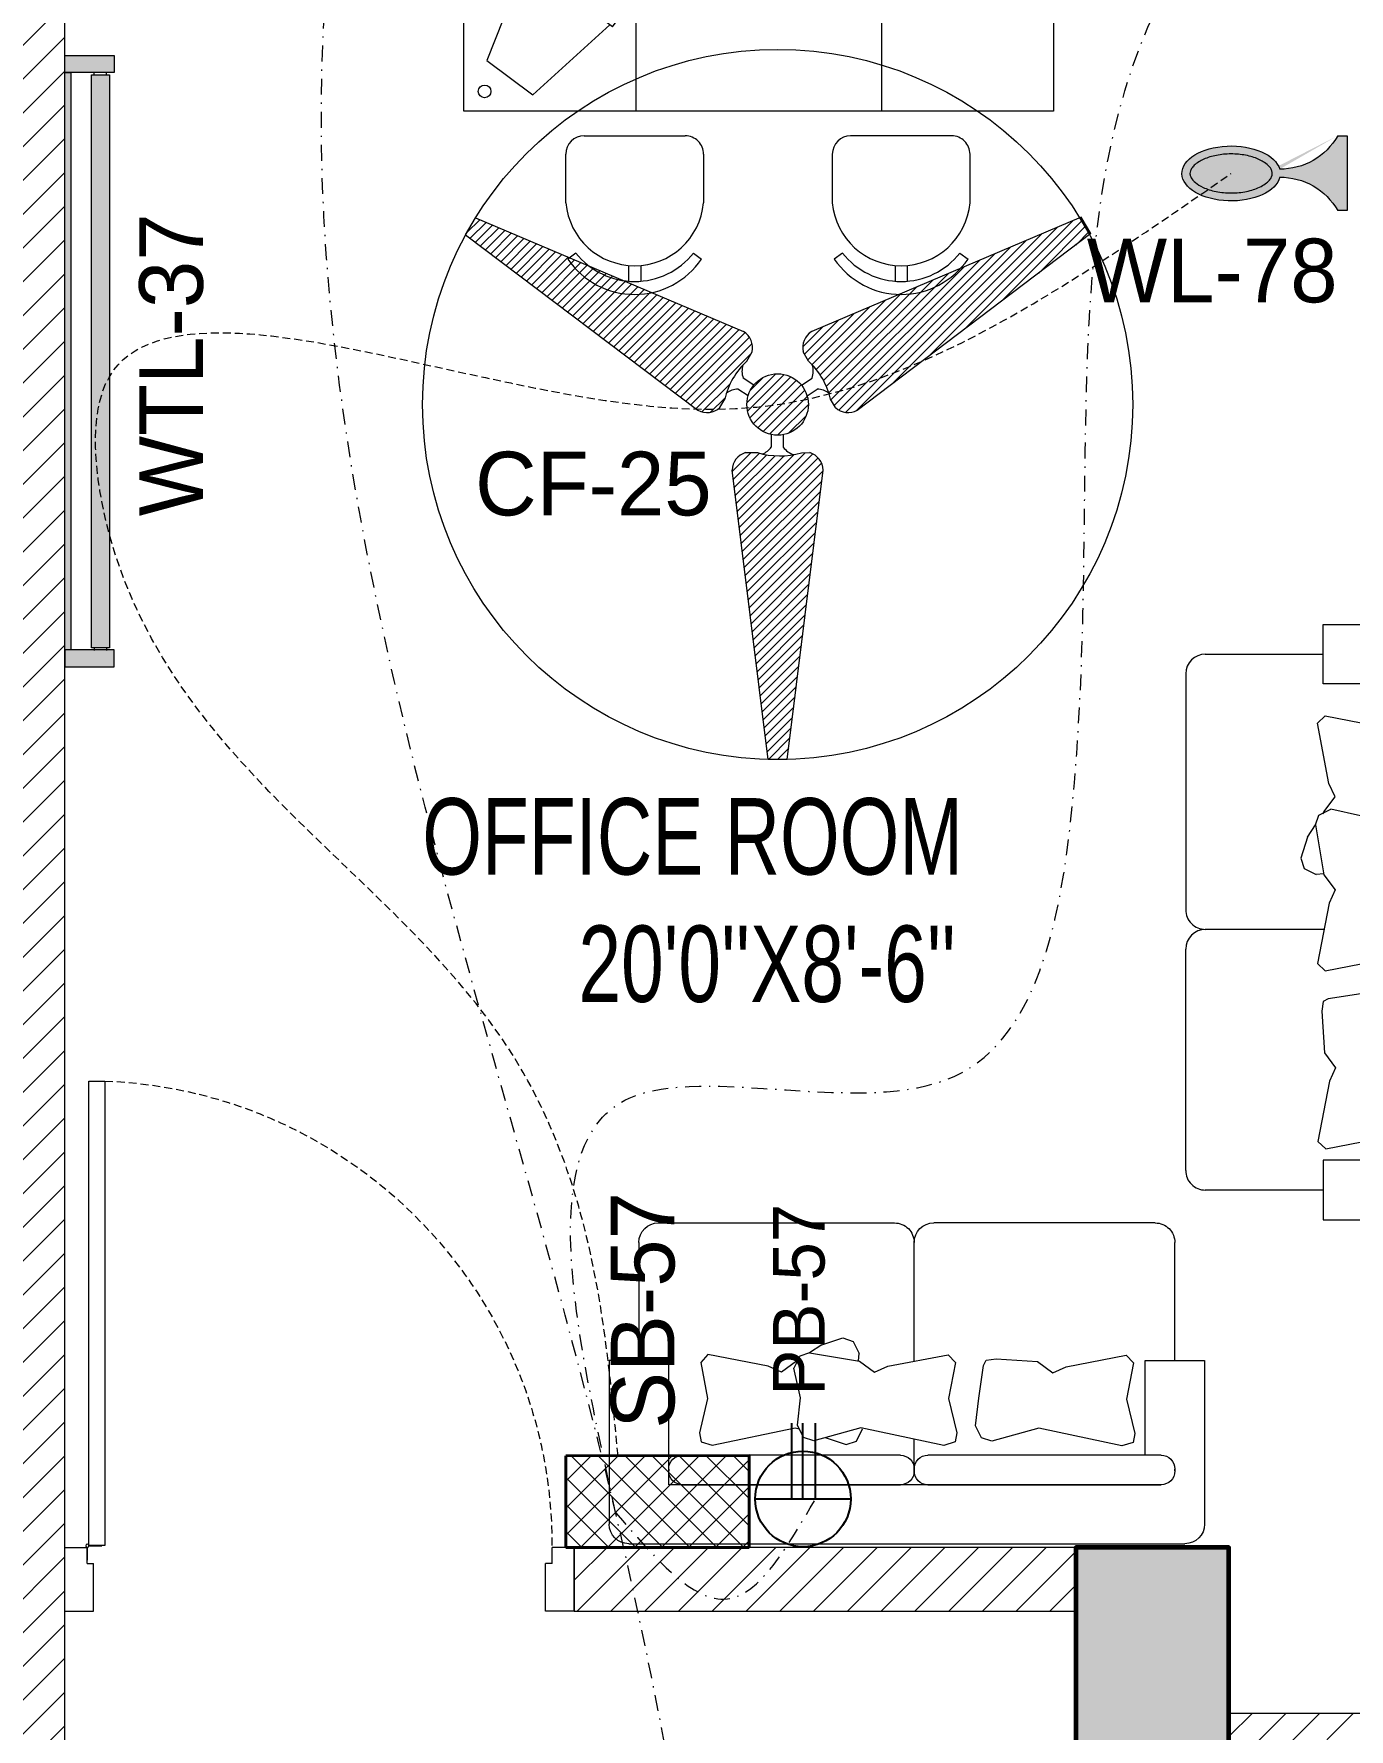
# Model space of a CAD drawing. Header units: inches. Extents: x 109699 to 44449955, y -10987 to 15824140.
# Drawn here: x 191436 to 191539.3, y -3401 to -3267.9 of the extents above; entities that cross this region are included whole.
import ezdxf

# ---------------------------------------------------------------- set-up
doc = ezdxf.new("R2010")
doc.units = ezdxf.units.IN
doc.header["$LTSCALE"] = 5
doc.header["$MEASUREMENT"] = 0
for name, pattern in [('DASHDOT', [1, 0.5, -0.25, 0, -0.25]), ('DASHED2', [0.375, 0.25, -0.125]), ('HIDDEN', [0.375, 0.25, -0.125]), ('HIDDEN2', [0.1875, 0.125, -0.0625])]:
    doc.linetypes.add(name, pattern=pattern)
doc.layers.get('0').update_dxf_attribs({"color": 123})
for name, color, linetype, lineweight in [('@NORMAL', 7, 'Continuous', 5), ('cloumn', 253, 'Continuous', 60), ('collum', 8, 'Continuous', 70), ('door', 8, 'Continuous', 9), ('E-CF-Ceiling-Fan', 30, 'Continuous', 13), ('E-Con-Point', 5, 'DASHED2', 13), ('E-PB-Socket-5A', 203, 'Continuous', 13), ('E-SB-Switch-Board', 106, 'Continuous', 18), ('E-WL-Wall-Light', 232, 'Continuous', 15), ('E-WTL-Wall-Tube-Light', 6, 'Continuous', 15), ('ha', 252, 'Continuous', 5), ('HATCH2', 253, 'Continuous', 15), ('SB', 1, 'DASHDOT', 20), ('WALL-1', 8, 'Continuous', 9)]:
    doc.layers.add(name, color=color, linetype=linetype, lineweight=lineweight)
doc.layers.add('FURNITUR', color=7, linetype='Continuous', lineweight=5, true_color=0xe8e8e8)
doc.layers.add('illustr-FURNITURE', color=34, linetype='Continuous')
doc.layers.add('T', color=8, linetype='Continuous')
doc.styles.get("Standard").update_dxf_attribs({"font": 'times.ttf'})
doc.styles.add('style2', font='ARIALN.TTF', dxfattribs={"width": 0.75, "height": 3})

# ---------------------------------------------------------------- blocks, each defined once
blk = doc.blocks.new('Door-40')
at = {"layer": 'door', "ltscale": 0.5}
for p, q in [((0, 40), (5, 40)), ((0, 40), (0, 37.75)), ((5, 40), (5, 38.24999999999636)), ((0, 37.75), (3.75, 37.75000000000364)), ((3.75, 38.24999999999636), (3.75, 37.75000000000364)), ((3.75, 38.24999999999636), (5, 38.24999999999636)), ((5.135000000002037, 2.913192669428099), (5.145000000004075, 2.913192669428099)), ((5.135000000002037, 1.885000000002037), (5.135000000002037, 2.913192669428099)), ((0, 0), (0, 2.25)), ((0, 2.25), (3.75, 2.249999999996362)), ((3.75, 1.750000000003638), (3.75, 2.249999999996362)), ((3.75, 1.750000000003638), (5, 1.750000000003638)), ((4.010000000002037, 1.760000000002037), (4.010000000002037, 1.75)), ((5.010000000002037, 1.760000000002037), (4.010000000002037, 1.760000000002037)), ((5, 1.750000000003638), (5.010400642058812, 1.750000000007276)), ((5, 0), (5, 1.750000000003638)), ((5.145000000004075, 1.895000000000437), (5.145000000004075, 1.884599357945262)), ((0, 0), (5, 0)), ((0, 0), (5, 0))]:
    blk.add_line(p, q, dxfattribs=at)
blk.add_lwpolyline([(41.625, 3.145000000000437), (5.145000000004075, 3.145000000000437), (5.145000000004075, 1.895000000000437), (41.625, 1.895000000000437)], close=True, dxfattribs=at)
blk.add_circle((5.135000000002037, 1.760000000002037), 0.1249999999999983, dxfattribs=at)
at = {"layer": 'door', "linetype": 'HIDDEN', "ltscale": 0.5}
blk.add_arc((5.156161382139544, 1.755015969829401), 36.49531813451388, 2.182731632980644, 90.24516611661387, dxfattribs=at)
blk = doc.blocks.new('coloumn-01')
at = {"layer": 'ha'}
h = blk.add_hatch(dxfattribs=at)
h.set_pattern_fill('AR-CONC', color=256, scale=0.5)
h.set_pattern_definition([(49.99999999999999, (0, 0), (3.586300913003767, -0.3137606749129755), [0.375, -4.125]), (355, (0, 0), (-0.693756668065, 3.760960668500059), [0.3, -3.3]), (100.45144446, (0.298858405, -0.02614672), (2.89254423363556, 3.447199954843147), [0.3187009599999999, -3.505710559999999]), (46.18420000000001, (0, 1), (5.336206653357862, -0.8275964039653827), [0.5625, -6.1875]), (96.63563549, (0.444683725, 0.931033465), (4.673309728371142, 4.870593003872752), [0.47805171, -5.258568799999999]), (351.1841639899999, (0, 1), (4.673309725273866, 4.870593001349951), [0.45, -4.950000005]), (21, (0.5, 0.75), (2.984535260592308, -2.013094453326694), [0.375, -4.125]), (326.0000000000001, (0.5, 0.75), (1.216576659607909, 3.625750225234265), [0.3, -3.3]), (71.45144474, (0.74871127, 0.58224213), (4.201111883649856, 1.612655764031769), [0.31870095, -3.50571056]), (37.50000000000001, (0, 0), (0.06079927658645334, 1.664469269156557), [0, -3.26, 0, -3.35, 0, -3.3125]), (7.499999999999999, (0, 0), (1.315347687210743, 1.972058559411801), [0, -1.91, 0, -3.185, 0, -1.2625]), (327.5, (-1.115, 0), (2.669112180862045, -0.1127743586718988), [0, -1.25, 0, -3.9, 0, -5.175]), (317.5, (-1.615, 0), (2.915930846711931, 0.5005249116615886), [0, -1.625, 0, -2.59, 0, -3.675])])
h.paths.add_polyline_path([(32128.44739975178, -2546319.049243456), (32092.44739975178, -2546319.049243456), (32092.44739975178, -2546331.049243456), (32128.44739975178, -2546331.049243456)])
h.paths.add_polyline_path([(32128.44739975189, -2546617.132962178), (32098.44739975189, -2546617.132962178), (32098.44739975189, -2546629.132962178), (32128.44739975189, -2546629.132962178)])
h.paths.add_polyline_path([(31978.51966727065, -2546605.132962178), (31966.51966727065, -2546605.132962178), (31966.51966727065, -2546635.132962178), (31978.51966727065, -2546635.132962178)])
h.paths.add_polyline_path([(31821.20333333506, -2546605.132962178), (31809.20333333506, -2546605.132962178), (31809.20333333506, -2546635.132962178), (31821.20333333506, -2546635.132962178)])
h.paths.add_polyline_path([(31689.20328743063, -2546611.133238418), (31677.20328743063, -2546611.133238418), (31677.20328743063, -2546635.133238418), (31689.20328743063, -2546635.133238418)])
h.paths.add_polyline_path([(31417.20347832461, -2546611.132962178), (31405.20347832461, -2546611.132962178), (31405.20347832461, -2546635.132962178), (31417.20347832461, -2546635.132962178)])
h.paths.add_polyline_path([(31435.20347912709, -2546415.348983645), (31405.20347912709, -2546415.348983645), (31405.20347912709, -2546427.348983645), (31435.20347912709, -2546427.348983645)])
h.paths.add_polyline_path([(31633.74647668525, -2546415.348983645), (31603.74647668525, -2546415.348983645), (31603.74647668525, -2546427.348983645), (31633.74647668525, -2546427.348983645)])
h.paths.add_polyline_path([(31821.20245073218, -2546319.049243455), (31809.20245073218, -2546319.049243455), (31809.20245073218, -2546349.049243455), (31821.20245073218, -2546349.049243455)])
h.paths.add_polyline_path([(31996.51966727068, -2546319.049243455), (31966.51966727068, -2546319.049243455), (31966.51966727068, -2546331.049243455), (31996.51966727068, -2546331.049243455)])
h.paths.add_polyline_path([(31581.74648750067, -2546291.049243452), (31541.74648750067, -2546291.049243452), (31541.74648750067, -2546301.049243452), (31581.74648750067, -2546301.049243452)])
h.paths.add_polyline_path([(31485.74647668505, -2546261.049243452), (31475.74647668505, -2546261.049243452), (31475.74647668505, -2546301.049243452), (31485.74647668505, -2546301.049243452)])
h.paths.add_polyline_path([(31581.74648750064, -2546206.049278549), (31521.74648750064, -2546206.049278549), (31521.74648750064, -2546216.049243455), (31581.74648750064, -2546216.049243455)])
h.paths.add_polyline_path([(31435.20347595899, -2546206.049243455), (31405.20347595899, -2546206.049243455), (31405.20347595899, -2546218.049243455), (31435.20347595899, -2546218.049243455)])
h.paths.add_polyline_path([(31435.20347912709, -2546094.049243455), (31405.20347912709, -2546094.049243455), (31405.20347912709, -2546106.049243455), (31435.20347912709, -2546106.049243455)])
h.paths.add_polyline_path([(31583.74647668522, -2546094.049243455), (31547.74647668522, -2546094.049243455), (31547.74647668522, -2546106.049243455), (31583.74647668522, -2546106.049243455)])
h.paths.add_polyline_path([(31775.41359277777, -2546094.049243455), (31763.41359277777, -2546094.049243455), (31763.41359277777, -2546124.049243455), (31775.41359277777, -2546124.049243455)])
h.paths.add_polyline_path([(32059.80123907101, -2546094.049243455), (32047.80123907101, -2546094.049243455), (32047.80123907101, -2546124.049243455), (32059.80123907101, -2546124.049243455)])
h.paths.add_polyline_path([(32058.06771510976, -2545913.633020405), (32028.06771510976, -2545913.633020405), (32028.06771510976, -2545925.633020405), (32058.06771510976, -2545925.633020405)])
h.paths.add_polyline_path([(32048.06771510973, -2545722.712815279), (32036.06771510973, -2545722.712815279), (32036.06771510973, -2545746.712815279), (32048.06771510973, -2545746.712815279)])
h.paths.add_polyline_path([(31799.41359277774, -2545913.633020405), (31763.41359277774, -2545913.633020405), (31763.41359277774, -2545925.633020405), (31799.41359277774, -2545925.633020405)])
h.paths.add_polyline_path([(31591.53986684192, -2545945.049243456), (31561.31223659915, -2545945.049243456), (31561.31223659915, -2545957.049243456), (31591.53986684192, -2545957.049243456)])
h.paths.add_polyline_path([(31435.20347912709, -2545945.049243456), (31405.20347912709, -2545945.049243456), (31405.20347912709, -2545957.049243456), (31435.20347912709, -2545957.049243456)])
h.paths.add_polyline_path([(31429.2035252499, -2545715.383477275), (31405.2035252499, -2545715.383477275), (31405.2035252499, -2545727.383477275), (31429.2035252499, -2545727.383477275)])
h.paths.add_polyline_path([(31605.53986684192, -2545715.383237123), (31581.53986684192, -2545715.383237123), (31581.53986684192, -2545727.383237123), (31605.53986684192, -2545727.383237123)])
h.paths.add_polyline_path([(31775.41359277774, -2545711.610186095), (31763.41359277774, -2545711.610186095), (31763.41359277774, -2545735.610186095), (31775.41359277774, -2545735.610186095)])
at = {"layer": 'cloumn', "elevation": -16.60275421580149}
blk.add_lwpolyline([(32059.80123907101, -2546124.049243455), (32059.80123907101, -2546094.049243455), (32047.80123907101, -2546094.049243455), (32047.80123907101, -2546124.049243455)], close=True, dxfattribs=at)
blk = doc.blocks.new('A$C677D3EAC')
at = {"layer": 'FURNITUR'}
for p, q in [((12.00479866045498, 51.95316647657546), (26.27257498371182, 51.95316647657546)), ((12.00479866045498, 46.7545977087857), (12.00479866045498, 51.95316647657546)), ((1.714798660454107, 49.35388209268422), (12.00479866045498, 49.35388209268422)), ((27.98757498370105, 50.23816647657532), (27.98757498370833, 1.714991515273141)), ((-0.0002013395424000919, 47.63888209268407), (-0.0002013395424000919, 27.05888209268414)), ((22.84257498371153, 46.7545977087857), (12.00479866045498, 46.7545977087857)), ((21.47057498371578, 46.7545977087857), (21.64207498370524, 46.7545977087857)), ((22.84257498370425, 3.799775899162796), (22.84257498370425, 46.7545977087857)), ((20.27007498366584, 26.54438209267664), (20.27007498370949, 45.55409770878578)), ((22.84257498371153, 45.55409770878578), (22.8425749836606, 26.54438209267664)), ((11.49008981315274, 43.32827631189775), (12.16517933704745, 43.96611358265636)), ((12.5027240989948, 38.07549475087126), (11.49008981315274, 43.32827631189775)), ((12.16517933704745, 43.96611358265636), (15.31559601729532, 43.36579608827378)), ((15.31559601729532, 43.36579608827378), (18.31599273014581, 44.07867291178536)), ((19.40363667030761, 42.95307747577226), (17.86593348672614, 35.7117434773545)), ((18.31599273014581, 44.07867291178536), (19.10359739428532, 43.92859380628033)), ((19.10359739428532, 43.92859380628033), (19.40363667030761, 42.95307747577226)), ((13.02779365549941, 36.91237953848213), (12.5027240989948, 38.07549475087126)), ((11.61261941229895, 35.30786455647831), (12.66275786653569, 35.83314249810883)), ((12.00544753944268, 35.43314440848462), (12.05266419680993, 35.5991841482255)), ((12.05266419680993, 35.5991841482255), (13.02779365549941, 36.91237953848213)), ((15.24777488336258, 35.24313066369177), (12.66275786653569, 35.83314249810883)), ((17.65718828754325, 35.51486969230791), (15.24777488336258, 35.24313066369177)), ((18.70732674178726, 34.98959175067739), (17.65718828754325, 35.51486969230791)), ((17.86593348672614, 35.7117434773545), (17.97569034616026, 35.37952664570821)), ((10.63983892452234, 33.38899892960671), (11.33031025100354, 34.46060119444883)), ((11.33031025100354, 34.46060119444883), (11.61261941229895, 35.30786455647831)), ((11.33031025100354, 34.46060119444883), (12.05985271719692, 30.10290950415674)), ((17.87312200711312, 29.99035017502774), (19.00736667657475, 34.08911497292229)), ((19.00736667657475, 34.08911497292229), (18.70732674178726, 34.98959175067739)), ((10.63983892452234, 33.38899892960671), (10.03458546302863, 31.55699145095787)), ((18.72337355450145, 33.1164066199799), (19.32862701599515, 31.28439914133105)), ((10.03458546302863, 31.55699145095787), (10.3346253978234, 30.65651467320276)), ((19.32862701599515, 31.28439914133105), (19.02858708120039, 30.38392236357595)), ((10.3346253978234, 30.65651467320276), (11.38476385206013, 30.13123673157224)), ((12.04650223874341, 30.18265437400623), (11.38476385206013, 30.13123673157224)), ((12.05985271719692, 30.10290950415674), (13.0349821758864, 28.78971411390012)), ((19.4108251906946, 22.74901617660998), (17.87312200711312, 29.99035017502774)), ((17.97844862696365, 29.85864442194543), (17.89591218490386, 29.87674181101283)), ((19.02858708120039, 30.38392236357595), (17.97844862696365, 29.85864442194543)), ((13.0349821758864, 28.78971411390012), (12.50991261938179, 27.62659890151099)), ((12.50991261938179, 27.62659890151099), (11.49727833353245, 22.3738173404854)), ((12.06984914469649, 25.34388209268036), (1.714798660454107, 25.34388209268491)), ((21.47057498365757, 25.34388209267672), (18.85980329597078, 25.34388209267763)), ((21.47057498373033, 25.34388209267672), (21.64207498372707, 25.34388209267672)), ((21.64207498366159, 25.34388209267672), (21.47057498366485, 25.34388209267672)), ((20.27007498370949, 3.79977589916416), (20.27007498372404, 24.1433820926768)), ((22.84257498372608, 24.1433820926768), (22.84257498370425, 3.79977589916416)), ((-0.0002013395424000919, 4.314275899168024), (-0.0002013395424000919, 23.62888209268476)), ((11.49727833353245, 22.3738173404854), (12.17236785743444, 21.73598006972588)), ((12.17236785743444, 21.73598006972588), (15.32278453768231, 22.33629756410846)), ((15.32278453768231, 22.33629756410846), (18.3231812505328, 21.62342074059688)), ((19.11078591466503, 21.77349984610191), (19.4108251906946, 22.74901617660998)), ((18.3231812505328, 21.62342074059688), (19.11078591466503, 21.77349984610191)), ((12.43392473156564, 19.28744697104412), (11.98386482938076, 19.06232831278612)), ((15.28969182424771, 19.71016240346398), (12.43392473156564, 19.28744697104412)), ((17.69910522842838, 19.98190143208012), (15.28969182424771, 19.71016240346398)), ((18.74924368267239, 19.4566234904496), (17.69910522842838, 19.98190143208012)), ((19.04928361745988, 18.5561467126945), (18.74924368267239, 19.4566234904496)), ((11.98386482938076, 19.06232831278612), (11.87135034790845, 18.19937131140705)), ((11.87135034790845, 18.19937131140705), (12.10176965808205, 14.56994124392895)), ((17.91503894799826, 14.45738191479995), (19.04928361745988, 18.5561467126945)), ((12.10176965808205, 14.56994124392895), (13.07689911677153, 13.25674585367233)), ((19.45274213157973, 7.216047916382195), (17.91503894799826, 14.45738191479995)), ((12.55182956026692, 12.0936306412832), (11.53919527441758, 6.840849080256703)), ((13.07689911677153, 13.25674585367233), (12.55182956026692, 12.0936306412832)), ((11.53919527441758, 6.840849080256703), (12.21428479831957, 6.203011809498093)), ((12.21428479831957, 6.203011809498093), (15.36470147856744, 6.803329303880673)), ((15.36470147856744, 6.803329303880673), (18.36509819141793, 6.090452480368185)), ((18.36509819141793, 6.090452480368185), (19.15270285555744, 6.240531585874123)), ((19.15270285555744, 6.240531585874123), (19.45274213157973, 7.216047916382195)), ((20.27007498370949, 5.198560283064126), (12.00479866045498, 5.198560283062761)), ((12.00479866045498, 5.198560283062761), (12.00479866045498, -8.484727004542947e-06)), ((12.00479866045498, 2.599275899167878), (1.714798660446831, 2.599275899171516)), ((21.64207498370524, 2.59927589916424), (21.47057498370123, 2.59927589916424)), ((21.47057498370123, 2.59927589916424), (21.64207498369797, 2.59927589916424)), ((12.00479866045498, -8.484727004542947e-06), (26.27257498371182, -8.484727004542947e-06))]:
    blk.add_line(p, q, dxfattribs=at)
for centre, radius, start, end in [((26.27257498370454, 50.23816647657532), 1.715, 0, 90), ((1.714798660454107, 47.63888209268407), 1.715, 90, 180), ((21.47057498371578, 45.55409770878532), 1.200500000000829, 90, 179.9999999999739), ((21.64207498371252, 45.55409770878578), 1.20049999999992, 0, 90), ((1.714798660454107, 27.05888209268414), 1.715, 180, 270), ((1.714798660454107, 23.62888209268476), 1.715, 90, 180), ((21.47057498366485, 26.5443820926771), 1.200500000000375, 180.0000000000261, 270), ((21.47057498373033, 24.14338209267726), 1.20049999999901, 90, 180.0000000000261), ((21.64207498366159, 26.54438209267664), 1.20049999999901, 270, 0), ((21.64207498372707, 24.14338209267726), 1.200499999999465, 359.999999999974, 90), ((1.714798660446831, 4.314275899171662), 1.715, 180, 270), ((21.47057498370123, 3.799775899163706), 1.200499999999465, 179.9999999999739, 270), ((21.64207498370524, 3.79977589916416), 1.20049999999992, 270, 0), ((26.27257498371182, 1.714991515273141), 1.715, 270, 0)]:
    blk.add_arc(centre, radius, start, end, dxfattribs=at)
blk = doc.blocks.new('A$C29E84E92')
for p, q in [((25.17505422335307, 9.869236721855941), (25.17505422335307, 81.86923672185594)), ((25.17505422335307, 81.86923672185594), (55.17505422335307, 81.86923672185594)), ((55.17505422335307, 68.48081915101511), (55.17505422335307, 81.86923672185594)), ((55.17505422335307, 81.86923672185594), (55.17505422335307, 9.869236721855941)), ((31.38691217695668, 79.0761646447977), (27.17823697575659, 73.46898891167302)), ((43.40673632357357, 74.29023317782458), (31.38691217695668, 79.0761646447977)), ((35.48276842353516, 63.73321026797612), (43.64685656296933, 74.61014296297299)), ((45.34794629328462, 73.3333265220831), (43.64685656296933, 74.61014296297117)), ((27.17823697575659, 73.46898891167302), (35.72288866292729, 64.05312005312271)), ((37.18385815385045, 62.45639382709169), (45.34794629328462, 73.3333265220831)), ((7.865989205030928, 68.20601051787935), (7.12342249870926, 69.192585125606)), ((13.9841253657396, 69.43073605582185), (19.93556622335382, 69.43073605582185)), ((22.17505422335307, 67.1912480558226), (22.17505422335307, 54.85334834338073)), ((55.21256786788945, 67.92667330017366), (55.21256786788945, 66.86923672185594)), ((35.48276842353152, 63.73321026797794), (37.18385815385045, 62.45639382709169)), ((6.34430242657254, 61.76001490211684), (4.420414154257742, 61.76001490211684)), ((6.34430242657254, 60.28458149708649), (4.420414154257742, 60.28458149708649)), ((7.865989205030928, 53.83858588132398), (7.12342249870926, 52.85201127359915)), ((19.93556622335382, 52.61386034338148), (13.9841253657396, 52.61386034338148)), ((61.15088854035639, 50.12572385488102), (67.1023293979706, 50.12572385488102)), ((73.22046555867928, 48.90099831693851), (73.96303226500095, 49.88757292466335)), ((58.91140054035714, 35.54833614243989), (58.91140054035714, 47.88623585488176)), ((74.74215233713767, 42.455002701176), (76.66604060945247, 42.455002701176)), ((74.74215233713767, 40.97956929614566), (76.66604060945247, 40.97956929614566)), ((7.865989205030928, 35.66514260274062), (7.12342249870926, 36.65171721046545)), ((19.93556622335382, 36.88986814068312), (13.9841253657396, 36.88986814068312)), ((22.17505422335307, 22.312480428242), (22.17505422335307, 34.65038014068386)), ((67.1023293979706, 33.30884814244064), (61.15088854035639, 33.30884814244064)), ((73.22046555867928, 34.53357368038314), (73.96303226500095, 33.54699907265649)), ((6.34430242657254, 29.2191469869781), (4.420414154257742, 29.2191469869781)), ((6.34430242657254, 27.74371358194776), (4.420414154257742, 27.74371358194776)), ((7.865989205030928, 21.29771796618525), (7.12342249870926, 20.31114335845859)), ((13.9841253657396, 20.07299242824274), (19.93556622335382, 20.07299242824274)), ((55.17505422335307, 9.869236721855941), (25.17505422335307, 9.869236721855941))]:
    blk.add_line(p, q)
at = {"linetype": 'HIDDEN2', "ltscale": 100}
for p, q in [((55.17505422335307, 60.86923672185594), (25.17505422335307, 60.86923672185594)), ((55.17505422335307, 30.86923672185594), (25.17505422335307, 30.86923672185594))]:
    blk.add_line(p, q, dxfattribs=at)
blk.add_circle((27.60067696482656, 79.35788150488088), 0.775044411527233)
for centre, radius, start, end in [((11.44997809457345, 90.27431579628364), 37.82577647041337, 313.3674484493617, 332.8496926272567), ((12.7037971469108, 61.02229819960166), 9.894148252662442, 124.3334044893869, 235.6665955106131), ((14.7557863584625, 61.02229819960166), 8.44377213510724, 95.24347326652506, 264.756526733475), ((19.93556622335382, 67.1912480558226), 2.23948799999985, 0, 90), ((13.55292226128586, 61.02229819960166), 9.162255740705183, 128.3666394753077, 231.6333605246923), ((19.93556622335382, 54.85334834338073), 2.23948799999985, 270, 0), ((61.15088854035639, 47.88623585488176), 2.23948799999985, 90, 180), ((66.3306684052477, 41.71728599866083), 8.44377213510724, 275.243473266525, 84.75652673347493), ((68.3826576167994, 41.71728599866083), 9.894148252662442, 304.3334044893869, 55.66659551061313), ((67.53353250242435, 41.71728599866083), 9.162255740705183, 308.3666394753077, 51.63336052469231), ((12.7037971469108, 28.48143028446293), 9.894148252662442, 124.3334044893869, 235.6665955106131), ((13.55292226128586, 28.48143028446293), 9.162255740705183, 128.3666394753077, 231.6333605246923), ((14.7557863584625, 28.48143028446293), 8.44377213510724, 95.24347326652506, 264.756526733475), ((19.93556622335382, 34.65038014068386), 2.23948799999985, 0, 90), ((61.15088854035639, 35.54833614243989), 2.23948799999985, 180, 270), ((19.93556622335382, 22.312480428242), 2.23948799999985, 270, 0)]:
    blk.add_arc(centre, radius, start, end)
blk = doc.blocks.new('1')
at = {"layer": 'E-CF-Ceiling-Fan', "linetype": 'ByBlock', "ltscale": 0.5}
h = blk.add_hatch(dxfattribs=at)
h.set_pattern_fill('ANSI31', color=256, scale=10)
h.set_pattern_definition([(45, (0, 0), (-0.8838834764831843, 0.8838834764831844), [])])
edge = h.paths.add_edge_path()
edge.add_line((209066.544903523, -13067.11685315647), (209064.6438415694, -13070.41407147769))
edge.add_line((209064.6438415694, -13070.41407147769), (209110.249472843, -13104.88204089217))
edge.add_ellipse((209112.0161950886, -13101.65334947437), major_axis=(2.602475337466696, 2.602475337466696), ratio=0.9999999999999906, start_angle=196.3127629962977, end_angle=268.2872464290007)
edge.add_line((209114.5397230216, -13104.33244681023), (209115.4849750511, -13102.69748638713))
edge.add_ellipse((209130.2442591997, -13106.24386666673), major_axis=(10.7334356491749, 10.7334356491749), ratio=0.9999999999981393, start_angle=88.44228272541869, end_angle=121.48902709430789, ccw=False)
edge.add_line((209119.806567247, -13095.22262044099), (209120.8528262952, -13093.41295266685))
edge.add_ellipse((209117.2719126632, -13092.56276837834), major_axis=(2.602475337466932, 2.602475337466932), ratio=0.9999999999995292, start_angle=301.6440633906456, end_angle=373.6185468234727)
edge.add_line((209119.1884486464, -13089.4206917419), (209066.544903523, -13067.11685315647))
edge = h.paths.add_edge_path()
edge.add_ellipse((209131.089283705, -13116.74145270932), major_axis=(2.633110768784475, 2.633110768784475), ratio=0.9999999999997597, start_angle=316.8297377331859, end_angle=387.8389618723904)
edge.add_line((209132.1880164829, -13113.18345735742), (209130.5488454061, -13113.22495130345))
edge.add_ellipse((209126.3035237661, -13098.2962790596), major_axis=(-10.97469841933177, 10.97469841933177), ratio=0.9999999999999191, start_angle=145.1951729281282, end_angle=150.8743574177565, ccw=False)
edge.add_ellipse((209126.3035237661, -13098.2962790596), major_axis=(-10.97469841933177, 10.97469841933177), ratio=0.9999999999999191, start_angle=122.4336804261327, end_angle=145.1951729281282, ccw=False)
edge.add_ellipse((209126.3035237661, -13098.2962790596), major_axis=(-10.97469841933177, 10.97469841933177), ratio=0.9999999999999191, start_angle=118.5749297277244, end_angle=122.4336804261327, ccw=False)
edge.add_line((209121.9149097344, -13113.18345735741), (209119.5749032555, -13113.18345735741))
edge.add_ellipse((209120.6314155011, -13116.70924926331), major_axis=(2.602635845509655, 2.602635845509654), ratio=0.9999999999987026, start_angle=61.6809744807266, end_angle=133.6503259141647)
edge.add_line((209116.9517537436, -13116.62255417043), (209123.9933819142, -13173.42733947012))
edge.add_line((209123.9933819142, -13173.42733947012), (209127.784032512, -13173.43690240765))
edge.add_line((209127.784032512, -13173.43690240765), (209134.8111659948, -13116.62255417052))
h.paths.add_polyline_path([(209119.8508739552, -13103.74154532349, 1), (209131.9120457831, -13103.74154532349, 1)])
edge = h.paths.add_edge_path()
edge.add_line((209187.3717421067, -13070.20410122277), (209185.4890127634, -13066.97304093389))
edge.add_line((209185.4890127634, -13066.97304093389), (209132.574471092, -13089.4206917419))
edge.add_ellipse((209134.4910070752, -13092.56276837834), major_axis=(-2.602475337469112, 2.602475337469112), ratio=0.9999999999994945, start_angle=-13.61854682341294, end_angle=58.35593660933898)
edge.add_line((209130.9100934432, -13093.41295266685), (209131.9563524914, -13095.22262044099))
edge.add_ellipse((209121.5186605386, -13106.24386666673), major_axis=(10.73343564915542, 10.73343564915542), ratio=0.999999999999095, start_angle=328.5109729056215, end_angle=361.55771727458557, ccw=False)
edge.add_line((209136.2779446873, -13102.69748638713), (209137.2231967167, -13104.33244681019))
edge.add_ellipse((209139.7467246498, -13101.65334947437), major_axis=(-2.602475337469201, 2.602475337469201), ratio=0.9999999999990601, start_angle=91.71275357099776, end_angle=163.2982999863874)
edge.add_line((209141.4914892536, -13104.89395933078), (209187.3717421067, -13070.20410122277))
at = {"layer": 'E-CF-Ceiling-Fan', "ltscale": 10}
for p, q in [((209064.6438415694, -13070.41407147769), (209066.544903523, -13067.11685315647)), ((209066.544903523, -13067.11685315647), (209119.1884486464, -13089.42069174189)), ((209185.4947354289, -13066.97061323832), (209132.574471092, -13089.42069174189)), ((209187.3717421067, -13070.20410122277), (209185.4890127634, -13066.97304093388)), ((209064.6438415694, -13070.41407147769), (209110.249472843, -13104.88204089212)), ((209187.3717421067, -13070.20410122277), (209141.4914892536, -13104.8939593308)), ((209119.8065672471, -13095.2226204409), (209120.8528262952, -13093.41295266684)), ((209131.9563524913, -13095.2226204409), (209130.9100934432, -13093.41295266684)), ((209121.1873655701, -13099.95559165538), (209119.1343670181, -13098.56426171081)), ((209130.5755541683, -13099.95559165538), (209132.6285527202, -13098.56426171081)), ((209114.5397230216, -13104.33244681025), (209115.484975051, -13102.69748638717)), ((209120.0894197592, -13102.06218894969), (209118.0923406337, -13100.70875594979)), ((209131.6734999792, -13102.06218894969), (209133.6705791047, -13100.70875594979)), ((209137.2231967167, -13104.33244681025), (209136.2779446873, -13102.69748638717)), ((209124.6292368371, -13109.64068966342), (209124.6292368371, -13112.08558296959)), ((209126.9897148455, -13109.6694233058), (209126.9897148455, -13112.08558296959)), ((209119.5749032554, -13113.18345735741), (209121.9149097344, -13113.18345735741)), ((209130.5488454059, -13113.22495130345), (209132.1880164829, -13113.18345735741)), ((209123.9933819142, -13173.42733947012), (209116.9517537436, -13116.62255417042)), ((209127.784032512, -13173.43690240765), (209134.8111659948, -13116.62255417039)), ((209127.784032512, -13173.43690240765), (209123.9933819142, -13173.42733947012))]:
    blk.add_line(p, q, dxfattribs=at)
for radius in [69.69809221428028, 6.030585913961706]:
    blk.add_circle((209125.8814598692, -13103.74154532349), radius, dxfattribs=at)
for centre, major_axis, ratio, start_param, end_param in [((209117.2719126632, -13092.56276837834), (2.602475337466931, 2.602475337466931), 0.9999999999995293, 5.264682075261256, 6.520873788586199), ((209134.4910070752, -13092.56276837834), (-2.602475337469112, 2.602475337469112), 0.9999999999994945, -0.2376884814055706, 1.018503231918061), ((209130.2442591997, -13106.24386666673), (10.7334356491749, 10.7334356491749), 0.9999999999981393, 1.543609031538261, 2.120383527840273), ((209122.7572162564, -13097.18760929776), (-2.740456939066795, 2.740456939066795), 0.9999999999999716, 0.4622372466417044, 1.148537865656782), ((209121.5186605386, -13106.24386666673), (10.73343564915542, 10.73343564915542), 0.999999999999095, 5.733598106132978, 6.310372602436297), ((209129.0057034835, -13097.18760929378), (-2.740456939069299, 2.740456939069299), 0.9999999999990347, 3.56385111362636, 4.25015173105463), ((209118.1560665238, -13104.58382336606), (2.740456939070688, 2.740456939070688), 0.9999999999982624, 0.801841786050358, 1.428905426830904), ((209133.6068532084, -13104.58382336598), (-2.740456939075534, 2.740456939075535), 0.999999999998016, -1.428905429243861, -0.8018417876198008), ((209112.0161950886, -13101.65334947437), (2.602475337466696, 2.602475337466696), 0.9999999999999905, 3.426304077972683, 4.682495791295461), ((209139.7467246498, -13101.65334947437), (-2.602475337469201, 2.602475337469201), 0.9999999999990602, 1.600689515884098, 2.85688122920773), ((209120.6314155011, -13116.70924926331), (2.602635845509655, 2.602635845509654), 0.9999999999987026, 1.076536090527279, 2.332638233565674), ((209126.3035237661, -13098.2962790596), (-10.97469841933177, 10.97469841933177), 0.999999999999919, 2.069522934069694, 2.63325429377058), ((209121.4571744064, -13109.85887499457), (-2.740456939059593, 2.740456939059593), 0.9999999999952948, 2.745104486731238, 3.314940694839574), ((209130.1617772753, -13109.85887499338), (2.740456939059473, 2.740456939059473), 0.9999999999984862, 2.968244612714574, 3.636223092052213), ((209131.089283705, -13116.74145270932), (2.633110768784475, 2.633110768784475), 0.9999999999997595, 5.52972209167421, 6.769066852189965)]:
    blk.add_ellipse(centre, major_axis=major_axis, ratio=ratio, start_param=start_param, end_param=end_param, dxfattribs=at)
blk = doc.blocks.new('A$C63C712C3')
at = {"linetype": 'ByBlock', "ltscale": 0.5}
h = blk.add_hatch(color=256, dxfattribs=at)
h.dxf.hatch_style = 1
h.paths.add_polyline_path([(35.45815903441689, 102.6004051111813), (7.051254215184599e-05, 102.6004051111813), (7.051254215184599e-05, -1.4210854715202e-14), (35.45815903441689, 0)])
h.paths.add_polyline_path([(1235.458159034402, 102.6004051111813), (35.45815903441689, 102.6004051111813), (35.45815903441689, 90.19858873463818), (1235.458159034402, 90.19858873463818)])
h.paths.add_polyline_path([(1270.916247556277, 102.6004051111813), (1235.458159034402, 102.6004051111813), (1235.458159034402, -1.4210854715202e-14), (1270.916247556277, 0)])
h = blk.add_hatch(color=256, dxfattribs=at)
h.dxf.hatch_style = 1
h.set_gradient(color1=(255, 255, 0), rotation=269, name='CYLINDER')
h.paths.add_polyline_path([(1230.609335631336, 47.55507706388016), (39.80634735536296, 47.55507706388016), (39.80634735536296, 10.14120857274975), (1230.609335631336, 10.14120857274975)])
at = {"ltscale": 2}
for p, q in [((39.80314903250837, 42.02165198561852), (33.8373914979602, 42.02165198561852)), ((1230.612533954176, 42.02165198561852), (1236.578291488724, 42.02165198561852)), ((39.80314903250837, 15.93327464433969), (33.8373914979602, 15.93327464433969)), ((1230.612533954176, 15.93327464433969), (1236.578291488724, 15.93327464433969))]:
    blk.add_line(p, q, dxfattribs=at)
for points in [[(35.45815903441689, 102.6004051111813), (7.051254215184599e-05, 102.6004051111813), (7.051254215184599e-05, 0), (35.45815903441689, 0)], [(35.45815903441689, 102.6004051111813), (1235.458159034402, 102.6004051111813), (1235.458159034402, 90.19858873463818), (35.45815903441689, 90.19858873463818)], [(1235.458159034402, 102.6004051111813), (1270.916247556277, 102.6004051111813), (1270.916247556277, 0), (1235.458159034402, 0)], [(39.80634735536296, 47.55507706388016), (1230.609335631336, 47.55507706388016), (1230.609335631336, 10.14120857274975), (39.80634735536296, 10.14120857274975)]]:
    blk.add_lwpolyline(points, close=True, dxfattribs=at)
blk = doc.blocks.new('A$C4DCB0E22')
h = blk.add_hatch()
h.set_pattern_fill('ANSI37', color=256, scale=15, angle=90.05046403147966, style=0)
h.set_pattern_definition([(135.0504640314797, (0, 0), (-1.324656962164393, -1.326992438783809), []), (225.0504640314796, (0, 0), (1.326992438783809, -1.324656962164393), [])])
h.paths.add_polyline_path([(0.0158499618895469, -4.176303718850249e-06), (-3.779117417224143e-06, 17.9999888419976), (8.999992730033242, 18.00791571250107), (9.015846471040199, 0.007922694199763214)])
at = {"lineweight": 40}
for p, q in [((-3.779117417224143e-06, 17.9999888419976), (8.999992730033242, 18.00791571250107)), ((0.0158499618895469, -4.176303718850249e-06), (-3.779117417224143e-06, 17.9999888419976)), ((9.015846471040199, 0.007922694199763214), (8.999992730033242, 18.00791571250107)), ((0.0158499618895469, -4.176303718850249e-06), (9.015846471040199, 0.007922694199763214))]:
    blk.add_line(p, q, dxfattribs=at)
blk = doc.blocks.new('E-W-LIGHT')
at = {"linetype": 'ByBlock', "ltscale": 0.5}
h = blk.add_hatch(color=256, dxfattribs=at)
h.dxf.hatch_style = 1
h.set_gradient(color1=(255, 255, 255), color2=(255, 255, 0), name='CYLINDER')
edge = h.paths.add_edge_path()
edge.add_spline(control_points=[(-96.71110423948552, 1.235367220396483), (-96.8976251288622, 1.235367220396483), (-97.08530367817384, 1.204590695443009), (-97.49532330615068, 1.060408411101338), (-97.71769888777162, 0.9452617532663472), (-98.18859363857634, 0.6007580769133996), (-98.4360601757027, 0.3712016227401077), (-98.9274233233457, -0.2076466389563343), (-99.17095937526851, -0.5565722783421756), (-99.79256403547286, -1.649000525487912), (-100.1403411294208, -2.496475964584042), (-100.6655547252501, -4.389078901701514), (-100.8435119435345, -5.433326140728264), (-100.996858843053, -7.577941591604359), (-100.9723680002039, -8.677864733885961), (-100.7253955626443, -10.7881619923927), (-100.5027117058065, -11.79805679996582), (-99.90205506231798, -13.59089832466863), (-99.52349327352754, -14.37265162368595), (-98.79708591162027, -15.46144462183512), (-98.46289770719719, -15.83531695936959), (-97.82402795464219, -16.37320808014224), (-97.52292902289115, -16.53708124557815), (-97.0332651008719, -16.69867335386745), (-96.83300356165012, -16.72444707740215), (-96.42760539585558, -16.70413243760904), (-96.21918910161975, -16.65733367471884), (-95.75858057275782, -16.45705756399432), (-95.50712660475898, -16.30138572900886), (-94.98330090317799, -15.85001415615693), (-94.71221849052682, -15.55449414506236), (-94.18744122004225, -14.82684639582039), (-93.93399672563008, -14.39521060388152), (-93.32240182252819, -13.09860869282319), (-93.0057716383552, -12.13470487732181), (-92.57508722519842, -10.03980369670334), (-92.46055768618565, -8.90959698224412), (-92.45565766659526, -6.646794607945969), (-92.56528275998282, -5.514732191470296), (-92.98715107886524, -3.412587944823316), (-93.29985699109132, -2.443281268231641), (-93.99092435031811, -0.9549615958549695), (-94.34810290115182, -0.3877643056552464), (-95.07582621573985, 0.4836147841888085), (-95.44374809115733, 0.7854262440646148), (-96.01798165069457, 1.105607693885873), (-96.24029005175481, 1.180327462172805), (-96.53763867025813, 1.228459302029147), (-96.62438560181026, 1.235367220396483), (-96.71110423948552, 1.235367220396483)], knot_values=[0, 0, 0, 0, 0.194197829587449, 0.194197829587449, 0.388395659174898, 0.388395659174898, 0.582593488762347, 0.582593488762347, 0.776791318349796, 0.776791318349796, 1.110216687407361, 1.110216687407361, 1.443642056464925, 1.443642056464925, 1.77706742552249, 1.77706742552249, 2.110492794580054, 2.110492794580054, 2.443918163637619, 2.443918163637619, 2.701496175378678, 2.701496175378678, 2.959074187119738, 2.959074187119738, 3.169612053741, 3.169612053741, 3.380149920362263, 3.380149920362263, 3.590687786983526, 3.590687786983526, 3.801225653604789, 3.801225653604789, 4.011763520226051, 4.011763520226051, 4.360140390670959, 4.360140390670959, 4.708517261115867, 4.708517261115867, 5.056894131560775, 5.056894131560775, 5.405271002005684, 5.405271002005684, 5.69307956715584, 5.69307956715584, 5.980888132305996, 5.980888132305996, 6.192897451070847, 6.192897451070847, 6.283185307179586, 6.283185307179586, 6.283185307179586, 6.283185307179586], degree=3, periodic=0)
at = {"layer": 'E-WL-Wall-Light', "linetype": 'ByBlock', "ltscale": 0.5}
h = blk.add_hatch(color=256, dxfattribs=at)
h.dxf.hatch_style = 1
edge = h.paths.add_edge_path()
edge.add_ellipse((-96.71110423948552, -7.740473765769313), major_axis=(0, 10.71660606041263), ratio=0.559300439547623, start_angle=187.7376784571124, end_angle=531.0374031504149)
edge.add_arc((-112.001170541625, -18.46997501720373), 14.35701343791298, -60.53601194170483, 0.5736542653427819, ccw=False)
edge.add_line((-104.9392941575301, -30.97012448799713), (-104.939294157532, -33.06572841662167))
edge.add_line((-104.939294157532, -33.06572841662167), (-88.60969415754215, -33.06572841666017))
edge.add_line((-88.60969415754215, -33.06572841666017), (-88.60969415754002, -30.97012448799946))
edge.add_arc((-81.54781777344922, -18.46997501720374), 14.35701343791298, 179.559619270027, 240.5360119417236, ccw=False)
edge = h.paths.add_edge_path(flags=16)
edge.add_spline(control_points=[(-96.71110423948552, 1.235367220396483), (-96.8976251288622, 1.235367220396483), (-97.08530367817384, 1.204590695443009), (-97.49532330615068, 1.060408411101338), (-97.71769888777162, 0.9452617532663472), (-98.18859363857634, 0.6007580769133996), (-98.4360601757027, 0.3712016227401077), (-98.9274233233457, -0.2076466389563343), (-99.17095937526851, -0.5565722783421756), (-99.79256403547286, -1.649000525487912), (-100.1403411294208, -2.496475964584042), (-100.6655547252501, -4.389078901701514), (-100.8435119435345, -5.433326140728264), (-100.996858843053, -7.577941591604359), (-100.9723680002039, -8.677864733885961), (-100.7253955626443, -10.7881619923927), (-100.5027117058065, -11.79805679996582), (-99.90205506231798, -13.59089832466863), (-99.52349327352754, -14.37265162368595), (-98.79708591162027, -15.46144462183512), (-98.46289770719719, -15.83531695936959), (-97.82402795464219, -16.37320808014224), (-97.52292902289115, -16.53708124557815), (-97.0332651008719, -16.69867335386745), (-96.83300356165012, -16.72444707740215), (-96.42760539585558, -16.70413243760904), (-96.21918910161975, -16.65733367471884), (-95.75858057275782, -16.45705756399432), (-95.50712660475898, -16.30138572900886), (-94.98330090317799, -15.85001415615693), (-94.71221849052682, -15.55449414506236), (-94.18744122004225, -14.82684639582039), (-93.93399672563008, -14.39521060388152), (-93.32240182252819, -13.09860869282319), (-93.0057716383552, -12.13470487732181), (-92.57508722519842, -10.03980369670334), (-92.46055768618565, -8.90959698224412), (-92.45565766659526, -6.646794607945969), (-92.56528275998282, -5.514732191470296), (-92.98715107886524, -3.412587944823316), (-93.29985699109132, -2.443281268231641), (-93.99092435031811, -0.9549615958549695), (-94.34810290115182, -0.3877643056552464), (-95.07582621573985, 0.4836147841888085), (-95.44374809115733, 0.7854262440646148), (-96.01798165069457, 1.105607693885873), (-96.24029005175481, 1.180327462172805), (-96.53763867025813, 1.228459302029147), (-96.62438560181026, 1.235367220396483), (-96.71110423948552, 1.235367220396483)], knot_values=[0, 0, 0, 0, 0.194197829587449, 0.194197829587449, 0.388395659174898, 0.388395659174898, 0.582593488762347, 0.582593488762347, 0.776791318349796, 0.776791318349796, 1.110216687407361, 1.110216687407361, 1.443642056464925, 1.443642056464925, 1.77706742552249, 1.77706742552249, 2.110492794580054, 2.110492794580054, 2.443918163637619, 2.443918163637619, 2.701496175378678, 2.701496175378678, 2.959074187119738, 2.959074187119738, 3.169612053741, 3.169612053741, 3.380149920362263, 3.380149920362263, 3.590687786983526, 3.590687786983526, 3.801225653604789, 3.801225653604789, 4.011763520226051, 4.011763520226051, 4.360140390670959, 4.360140390670959, 4.708517261115867, 4.708517261115867, 5.056894131560775, 5.056894131560775, 5.405271002005684, 5.405271002005684, 5.69307956715584, 5.69307956715584, 5.980888132305996, 5.980888132305996, 6.192897451070847, 6.192897451070847, 6.283185307179586, 6.283185307179586, 6.283185307179586, 6.283185307179586], degree=3, periodic=0)
for p, q in [((-104.9392941575301, -30.97012448799713), (-104.939294157532, -33.06572841662167)), ((-104.939294157532, -33.06572841662167), (-88.60969415754215, -33.06572841666017)), ((-88.60969415754215, -33.06572841666017), (-88.60969415754002, -30.97012448803655))]:
    blk.add_line(p, q)
at = {"linetype": 'ByBlock', "ltscale": 0.5}
for centre, start, end in [((-112.001170541625, -18.46997501720374), 299.4639880582952, 0.5736542653427851), ((-81.54781777344922, -18.46997501720374), 179.4263457346572, 240.5360119417045)]:
    blk.add_arc(centre, 14.35701343791298, start, end, dxfattribs=at)
blk.add_ellipse((-96.71110423948552, -7.740473765769313), major_axis=(0, 10.71660606041263), ratio=0.559300439547623, start_param=3.276640619127039, end_param=9.268351136215248, dxfattribs=at)
blk.add_open_spline([(-96.71110423948552, 1.235367220396483), (-96.8976251288622, 1.235367220396483), (-97.08530367817384, 1.204590695443009), (-97.49532330615068, 1.060408411101338), (-97.71769888777162, 0.9452617532663472), (-98.18859363857634, 0.6007580769133996), (-98.4360601757027, 0.3712016227401077), (-98.9274233233457, -0.2076466389563343), (-99.17095937526851, -0.5565722783421756), (-99.79256403547286, -1.649000525487912), (-100.1403411294208, -2.496475964584042), (-100.6655547252501, -4.389078901701514), (-100.8435119435345, -5.433326140728264), (-100.996858843053, -7.577941591604359), (-100.9723680002039, -8.677864733885961), (-100.7253955626443, -10.7881619923927), (-100.5027117058065, -11.79805679996582), (-99.90205506231798, -13.59089832466863), (-99.52349327352754, -14.37265162368595), (-98.79708591162027, -15.46144462183512), (-98.46289770719719, -15.83531695936959), (-97.82402795464219, -16.37320808014224), (-97.52292902289115, -16.53708124557815), (-97.0332651008719, -16.69867335386745), (-96.83300356165012, -16.72444707740215), (-96.42760539585558, -16.70413243760904), (-96.21918910161975, -16.65733367471884), (-95.75858057275782, -16.45705756399432), (-95.50712660475898, -16.30138572900886), (-94.98330090317799, -15.85001415615693), (-94.71221849052682, -15.55449414506236), (-94.18744122004225, -14.82684639582039), (-93.93399672563008, -14.39521060388152), (-93.32240182252819, -13.09860869282319), (-93.0057716383552, -12.13470487732181), (-92.57508722519842, -10.03980369670334), (-92.46055768618565, -8.90959698224412), (-92.45565766659526, -6.646794607945969), (-92.56528275998282, -5.514732191470296), (-92.98715107886524, -3.412587944823316), (-93.29985699109132, -2.443281268231641), (-93.99092435031811, -0.9549615958549695), (-94.34810290115182, -0.3877643056552464), (-95.07582621573985, 0.4836147841888085), (-95.44374809115733, 0.7854262440646148), (-96.01798165069457, 1.105607693885873), (-96.24029005175481, 1.180327462172805), (-96.53763867025813, 1.228459302029147), (-96.62438560181026, 1.235367220396483), (-96.71110423948552, 1.235367220396483)], degree=3, knots=[0, 0, 0, 0, 0.194197829587449, 0.194197829587449, 0.388395659174898, 0.388395659174898, 0.582593488762347, 0.582593488762347, 0.776791318349796, 0.776791318349796, 1.110216687407361, 1.110216687407361, 1.443642056464925, 1.443642056464925, 1.77706742552249, 1.77706742552249, 2.110492794580054, 2.110492794580054, 2.443918163637619, 2.443918163637619, 2.701496175378678, 2.701496175378678, 2.959074187119738, 2.959074187119738, 3.169612053741, 3.169612053741, 3.380149920362263, 3.380149920362263, 3.590687786983526, 3.590687786983526, 3.801225653604789, 3.801225653604789, 4.011763520226051, 4.011763520226051, 4.360140390670959, 4.360140390670959, 4.708517261115867, 4.708517261115867, 5.056894131560775, 5.056894131560775, 5.405271002005684, 5.405271002005684, 5.69307956715584, 5.69307956715584, 5.980888132305996, 5.980888132305996, 6.192897451070847, 6.192897451070847, 6.283185307179586, 6.283185307179586, 6.283185307179586, 6.283185307179586], dxfattribs=at)
blk = doc.blocks.new('A$C7D2A24B3')
at = {"lineweight": 25}
for p, q in [((9.859886922386067, 11.01563311865903), (9.859886922386067, 3.514223118658265)), ((9.859886922386067, 8.143706464579736), (15.8195753665932, 8.143706464579736)), ((9.859886922386067, 7.268951136147734), (15.8195753665932, 7.268951136147734)), ((9.859886922386067, 6.288951136148171), (15.8195753665932, 6.288951136148171))]:
    blk.add_line(p, q, dxfattribs=at)
blk.add_circle((9.85988692238243, 7.264928118658645), 3.750704999999999, dxfattribs=at)

msp = doc.modelspace()

# ---------------------------------------------------------------- hatches: boundary and pattern name
at = {"layer": 'HATCH2'}
h = msp.add_hatch(dxfattribs=at)
h.set_pattern_fill('ANSI31', color=256, scale=15, angle=-2.544443745170813e-14)
h.set_pattern_definition([(44.99999999999996, (139074.0799843164, 2531389.256548782), (-1.325825214724776, 1.325825214724777), [])])
h.paths.add_polyline_path([(191518.0685320399, -3099.243988972905), (191513.1019146473, -3099.243988972905), (191513.1019146473, -3117.360945455081), (191438.4477923151, -3117.361528211555), (191438.4477923152, -3004.360945455081), (191433.4477923153, -3004.360945455081), (191433.4539755732, -3416.69909866229), (191438.4539755732, -3416.699681068587), (191438.4477923152, -3122.360945455081), (191518.1259781804, -3122.360945455081)])
h = msp.add_hatch(dxfattribs=at)
h.set_pattern_fill('ANSI31', color=256, scale=15, angle=-2.544443745170813e-14)
h.set_pattern_definition([(44.99999999999996, (139096.7431373659, 2531338.256548782), (-1.325825214724776, 1.325825214724777), [])])
h.paths.add_polyline_path([(191564.8349388084, -3359.282115419677), (191553.037824666, -3359.284218209146), (191553.037324866, -3364.283732896953), (191559.8354386085, -3364.282600731871), (191559.7361504696, -3399.699389864973), (191529.8354386086, -3399.699389864973), (191529.8354386086, -3404.699389865438), (191564.7371500699, -3404.698904552779)])
h = msp.add_hatch(dxfattribs=at)
h.set_pattern_fill('ANSI31', color=256, scale=15, angle=-2.544443745170813e-14)
h.set_pattern_definition([(44.99999999999996, (139084.0799843164, 2531389.256548782), (-1.325825214724776, 1.325825214724777), [])])
h.paths.add_polyline_path([(191517.8354386086, -3386.699389864973), (191478.4477923152, -3386.699389864973), (191478.4477923152, -3391.699389864973), (191517.8354386086, -3391.699389864973)])

# ---------------------------------------------------------------- linework, layer by layer
at = {"layer": '@NORMAL'}
msp.add_line((191478.4477923152, -3391.699389864973, 0.3975507018993696), (191478.4477923152, -3386.699389864973, 0.3973762376236323), dxfattribs=at)
at = {"layer": 'E-Con-Point', "ltscale": 0.5}
for points in [[(191531.1767466675, -3659.788532685595, 0.5590410111768203), (191587.3046875, -3637.546875, 0.6832439349145716), (191602.95703125, -3628.1953125, 0.6832439349145716), (191617.73046875, -3605.37890625), (191624.52734375, -3566.1328125), (191575.7265625, -3386.7421875), (191572.9119810395, -3369.304684478221, 0.4783989405265523), (191564.8403254331, -3317.709452745945), (191551.6271283845, -3252.614481595286, 0.2846634290586749), (191550.33984375, -3199.6484375, 0.2846634290586749), (191526.0721206437, -3167.624387128682, 0.6882906862028894), (191524.953125, -3145.09765625, 0.6882906862028894), (191526.1450598215, -3054.962439762261, -0.09428638282484059), (191520.2999920681, -2958.144753783602, 0.9022312606696126)], [(191169.0626152584, -2979.129426081303, 0.5707480734968842), (191177.62109375, -3210.36328125), (191228.7520713616, -3432.995952102489, 0.4623314303895237), (191363.94921875, -3600.88671875, 0.03365271675040582), (191531.1767466675, -3659.788532685583, 0.559041011176437)], [(191143.9096995222, -3117.294127018905), (191143.9352331958, -3287.544230461569), (191128.7419187057, -3432.897368852498), (191128.22265625, -3446.125), (191249.6171875, -3504.8828125), (191335.8515625, -3528.89453125), (191495.77734375, -3612.09375), (191531.1767466675, -3659.78853268557, 0.5590410111768405)], [(190838.0602015735, -3204.404001364538, 0.5142200559752781), (190909.5, -3214.51953125, 0.5142200559752781), (191093.5546875, -3311.6015625), (191182.13671875, -3422.3125, 0.4846634290584113), (191366.29296875, -3630.5), (191531.1767466676, -3659.788532685599, 0.5590410111770551)], [(191481.8829295062, -3379.500033797104, 0.497550701899371), (191478.99609375, -3360.66015625), (191474.4375, -3349.40625), (191441.939800778, -3307.121093718086, 0.4343282577330881), (191441.9398003124, -3294.777343759639, 0.4343282577330881), (191465.25, -3293.48828125), (191494.4112935309, -3296.958857391208), (191530.0201526897, -3278.817068225874, 0.3233536174809729)]]:
    msp.add_spline(points, degree=3, dxfattribs=at)
at = {"layer": 'SB', "ltscale": 0.5}
for points in [[(191452.833245234, -3719.094358087466, 0.2841549535469002), (191424.7734375, -3636.00390625), (191416.00390625, -3380.9140625), (191423.2812499935, -3206.283169901156, 0.3961961066187733), (191423.7421875, -3136.0234375), (191424.43359375, -3075.359375, -1.289470276849853), (191424.40625, -3034.62109375, 1.055486001032119), (191430.9453125, -3013.3203125, 0.9468120338202554), (191436.0703125, -3011.8125), (191444.1491494889, -3011.244881146302, -13.71501677771691), (191474.075361875, -3034.209741888501, -1.426439236872289)], [(190853.2333965977, -3028.378208730793, -0.2245844333455302), (190851.3046875, -3037.625, -0.2245844333455302), (190852.28515625, -3058.09765625, -0.2245844333455302), (190861.15234375, -3091.84375), (190978.265625, -3225.90625, 0.4287668056533068), (191072.46484375, -3274.96875), (191452.833245234, -3719.094358087466, 0.2841549535469002)], [(191453.1655850881, -3717.234225516363, 0.2792831185741377), (191490.23828125, -3541.76953125), (191481.1803765103, -3381.839843932427, 1.774437621497697), (191458.5839793539, -3275.537179641374, 1.807818072243603), (191473.7890625, -3193.64453125)], [(191481.6834313117, -3383.94265399603, 1.753936721106277), (191482.765625, -3351.41796875), (191508.26953125, -3349.71484375), (191517.71484375, -3326.66796875), (191525.02734375, -3264.109375), (191531.7128205266, -3252.25390625, 0.3846634290582784), (191531.716843544, -3222.033871814692, 0.3846634290582784), (191523.8415988725, -3222.033872185504, 0.3846634290582784)], [(191481.6834313112, -3383.942653993915, 1.753936720996207), (191490.46875, -3390.7421875), (191497.3783214545, -3382.889408973968, 1.774437621497697)]]:
    msp.add_spline(points, degree=3, dxfattribs=at)
at = {"layer": 'WALL-1'}
for p, q in [((191438.4478034189, -3416.699389865438, 0.4683144132678549), (191438.4477923152, -3122.360945455081, 0.3881527145729855)), ((191529.8354386086, -3399.699389864973, 0.4865327038176623), (191559.8354386086, -3399.699389864973, 0.4865327038176623))]:
    msp.add_line(p, q, dxfattribs=at)
at = {"layer": 'WALL-1', "elevation": 0.497550701899371}
msp.add_lwpolyline([(191478.4477923152, -3391.699389864973), (191517.8354386086, -3391.699389864973), (191517.8354386086, -3386.699389864973), (191478.4477923152, -3386.699389864973)], close=True, dxfattribs=at)

# ---------------------------------------------------------------- block references
at = {"layer": '@NORMAL'}
msp.add_blockref('coloumn-01', (159470.0341995389, 2542707.34985359, 17.1892869196193), dxfattribs=at)
at = {"layer": '@NORMAL', "xscale": -1, "rotation": 270}
msp.add_blockref('Door-40', (191438.4451617598, -3391.699664253558, 0.02576923368001971), dxfattribs=at)
at = {"layer": 'collum', "linetype": 'ByBlock', "xscale": 0.4, "yscale": 0.4, "zscale": 0.4}
msp.add_blockref('1', (107844.0587095832, 1944.537760738187), dxfattribs=at)
at = {"layer": 'E-PB-Socket-5A', "rotation": 90.00000269790182}
msp.add_blockref('A$C7D2A24B3', (191503.6672730549, -3392.749295600224, 1.774437621497697), dxfattribs=at)
at = {"layer": 'E-SB-Switch-Board', "xscale": 0.8002315484918654, "yscale": 0.8002315484918654, "zscale": 0.8002315484918654, "rotation": 89.99999999999999}
msp.add_blockref('A$C4DCB0E22', (191492.1853416539, -3386.705730172662, 0.497550701899371), dxfattribs=at)
at = {"layer": 'E-WL-Wall-Light', "xscale": -0.3601041968213394, "yscale": 0.3601041968213394, "zscale": 0.3601041968213394, "rotation": 90}
msp.add_blockref('E-W-LIGHT', (191527.2327686289, -3313.643145918115, 0.3233536174809729), dxfattribs=at)
at = {"layer": 'E-WTL-Wall-Tube-Light', "xscale": 0.03776802766688649, "yscale": 0.03776802766688649, "zscale": 0.03776802766688649, "rotation": 90.00000216131549}
msp.add_blockref('A$C63C712C3', (191442.3228146178, -3317.561524186123, 0.4343282577330881), dxfattribs=at)
at = {"layer": 'ha', "xscale": 0.642978, "yscale": 0.642978, "zscale": 0.642978, "rotation": 89.99999999999997}
msp.add_blockref('A$C29E84E92', (191522.4238714481, -3290.121744148715, 0.6846634290719535), dxfattribs=at)
at = {"layer": 'illustr-FURNITURE', "yscale": 0.9, "zscale": 0.9}
for p, xscale, rotation in [((191526.4500199983, -3360.977942526506, 1.774437621497697), 0.9, 359.9996818959455), ((191527.9381690903, -3361.21683399163, 1.774437621497697), -0.9, 90.00015905202721)]:
    msp.add_blockref('A$C677D3EAC', p, dxfattribs=dict(at, xscale=xscale, rotation=rotation))

# ---------------------------------------------------------------- texts
at = {"layer": 'E-CF-Ceiling-Fan', "color": 1, "insert": (191470.6561724066, -3300.664534262227), "char_height": 5, "width": 24.08470202641911, "attachment_point": 1}
msp.add_mtext('{\\fCentury Gothic|b0|i0|c0|p34;\\C256;CF-25}', dxfattribs=at)
at = {"layer": 'E-PB-Socket-5A', "insert": (191494.0479010742, -3374.771562322597, 1.545547721834688), "char_height": 4.05, "width": 19.50860864139948, "attachment_point": 1, "rotation": 89.99999999999999}
msp.add_mtext('{\\fCentury Gothic|b0|i0|c0|p34;PB-57}', dxfattribs=at)
at = {"layer": 'E-SB-Switch-Board', "insert": (191481.308592525, -3377.379263787414, 1.858541694992781), "char_height": 5, "width": 24.08470202641911, "attachment_point": 1, "rotation": 90}
msp.add_mtext('{\\fCentury Gothic|b0|i0|c0|p34;SB-57}', dxfattribs=at)
at = {"layer": 'E-WL-Wall-Light', "insert": (191518.6858044667, -3283.93630837228, 0.2822564936182388), "char_height": 5, "width": 24.08470202641911, "attachment_point": 1}
msp.add_mtext('{\\fCentury Gothic|b0|i0|c0|p34;WL-78}', dxfattribs=at)
at = {"layer": 'E-WTL-Wall-Tube-Light', "color": 1, "insert": (191444.2823838511, -3305.734167738425, 0.4343282577330881), "char_height": 5, "width": 24.08470202641911, "attachment_point": 1, "rotation": 90.00000216131549}
msp.add_mtext('{\\fCentury Gothic|b0|i0|c0|p34;\\C256;WTL-37}', dxfattribs=at)
at = {"layer": 'T', "insert": (191487.7432183254, -3343.9530871683, 0.2072378954951262), "char_height": 6, "attachment_point": 8, "style": 'style2'}
msp.add_mtext_dynamic_manual_height_columns("\\A1;{\\fCentury Gothic|b0|i0|c0|p34;OFFICE ROOM    \\P       20'0''X8'-6''}", width=106.2540760215766, gutter_width=240, heights=[0], dxfattribs=at)

doc.saveas('drawing.dxf')
